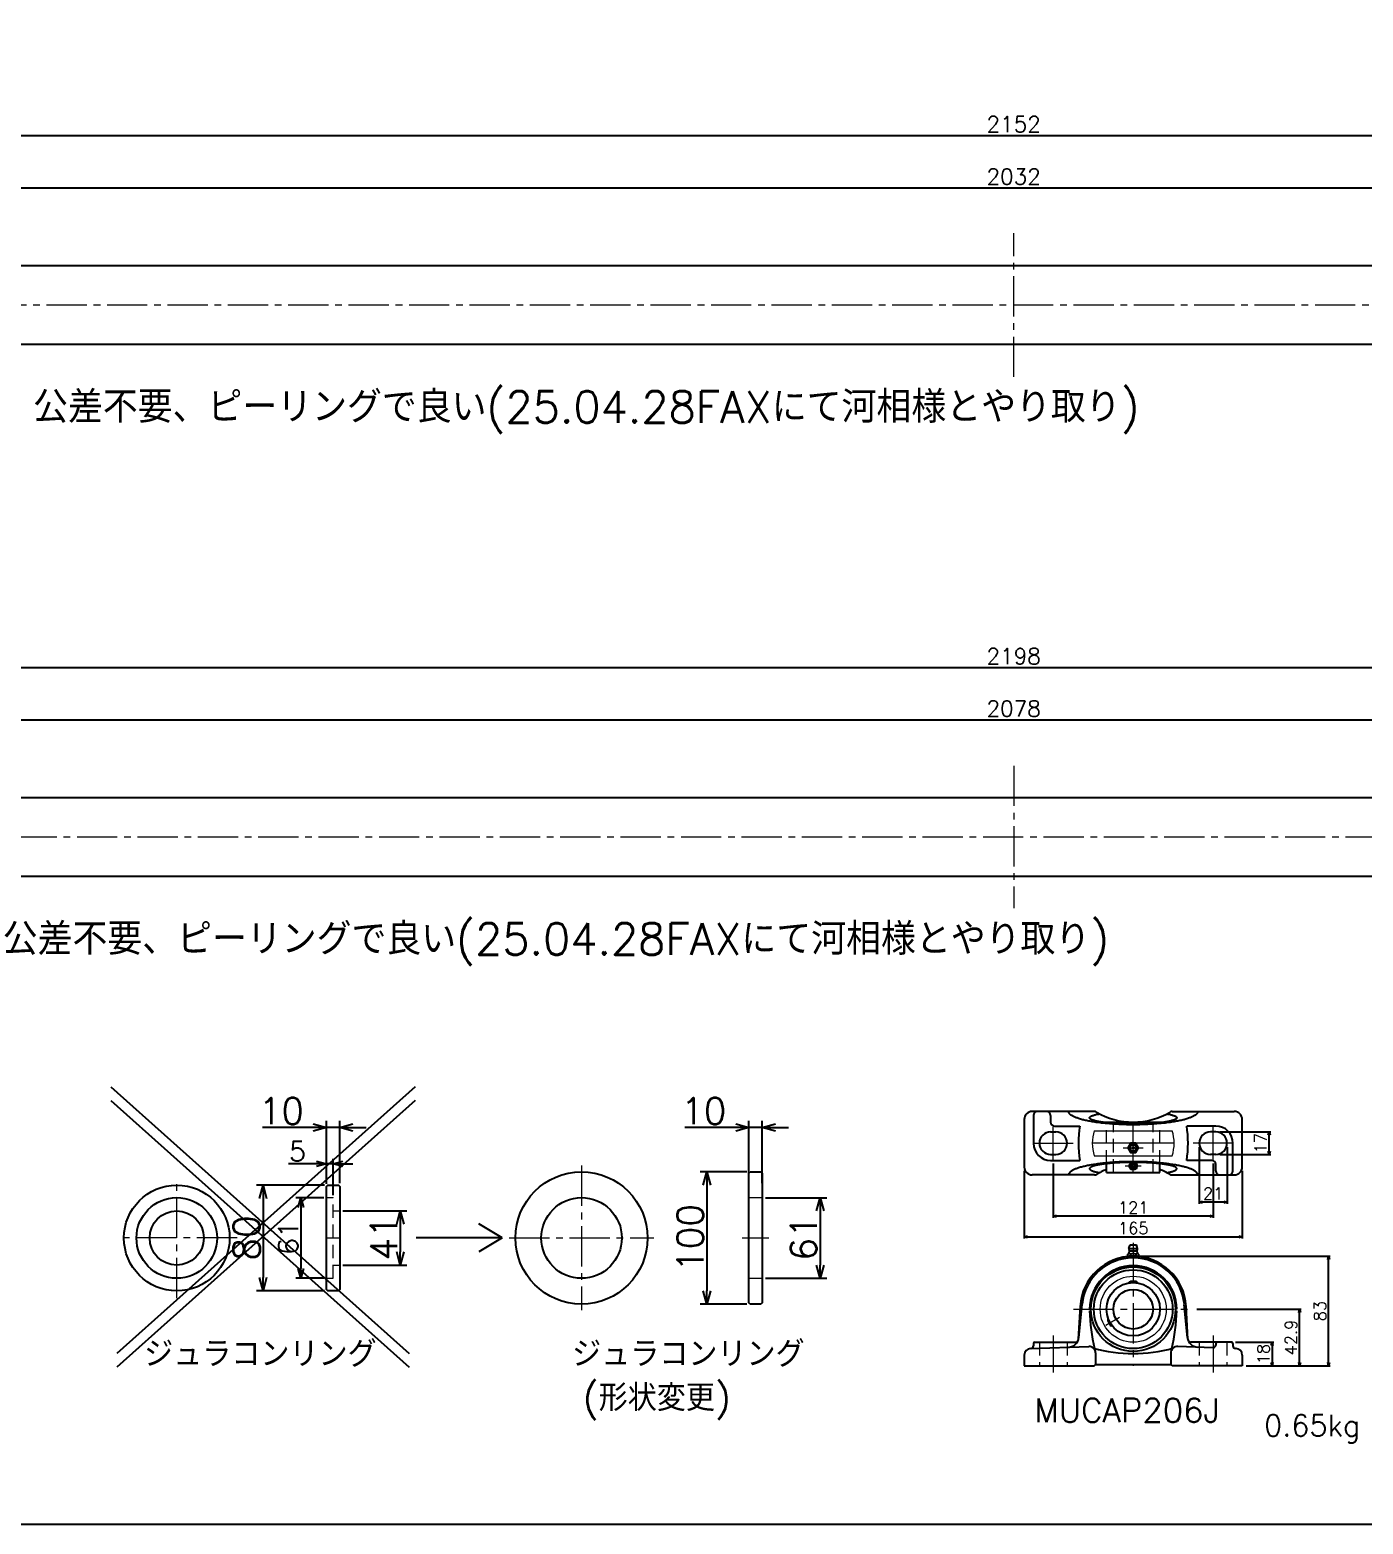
# Model space of a CAD drawing. Header units: millimetres. Extents: x 0 to 7488, y -19 to 4184.
# Drawn here: x 4526 to 5536, y 2238 to 3369 of the extents above; entities that cross this region are included whole.
import ezdxf

# ---------------------------------------------------------------- set-up
doc = ezdxf.new("R2010")
doc.units = ezdxf.units.MM
doc.header["$LTSCALE"] = 1.6
doc.header["$PDMODE"] = 99
doc.header["$PDSIZE"] = 1
doc.linetypes.add('CENTER2', pattern=[28.575, 19.05, -3.175, 3.175, -3.175])
doc.linetypes.add('HIDDEN', pattern=[9.525, 6.35, -3.175])
for name, color, linetype, lineweight in [('01_NORMAL', 7, 'Continuous', 25), ('04_HIDDEN', 2, 'HIDDEN', 13), ('05_CENTER', 4, 'CENTER2', 13), ('07_TEXT', 3, 'Continuous', 13), ('08_DIM', 3, 'Continuous', 13)]:
    doc.layers.add(name, color=color, linetype=linetype, lineweight=lineweight)
doc.layers.add('10_DRAFT', color=8, linetype='Continuous', lineweight=0, plot=False)
doc.styles.add('KSS_TXT', font='txt.shx', dxfattribs={"bigfont": 'extfont2.shx'})
doc.styles.get("Standard").update_dxf_attribs({"font": 'txt.shx', "bigfont": 'extfont2.shx'})
doc.dimstyles.new('KSS_DIM', dxfattribs={"dimscale": 4, "dimtxt": 3, "dimasz": 2.5, "dimexe": 1.25, "dimexo": 0.625, "dimtad": 1, "dimdsep": 46, "dimtxsty": 'KSS_TXT', "dimblk": 'OPEN30', "dimcen": 0, "dimazin": 2, "dimtfac": 0.75, "dimtmove": 0, "dimatfit": 3, "dimldrblk": 'OPEN30', "dimfxl": 1.25, "dimtolj": 1, "dimarcsym": 0})

# ---------------------------------------------------------------- blocks, each defined once
blk = doc.blocks.new('_Open30')
at = {"color": 0, "linetype": 'ByBlock', "lineweight": -2}
for p, q in [((-1, 0.27), (0, 0)), ((0, 0), (-1, -0.27)), ((0, 0), (-1, 0))]:
    blk.add_line(p, q, dxfattribs=at)
blk = doc.blocks.new('*D361')
at = {"layer": '08_DIM', "color": 0, "lineweight": -2, "transparency": 16777216}
for p, q in [((4172.1, 2774.5), (4172.1, 2891.3)), ((4182.1, 2886.3), (6360.1, 2886.3)), ((6370.1, 2774.5), (6370.1, 2891.3))]:
    blk.add_line(p, q, dxfattribs=at)
at = {"layer": 'Defpoints', "color": 0, "transparency": 16777216}
for p in [(6370.1, 2886.3), (4172.1, 2772), (6370.1, 2772)]:
    blk.add_point(p, dxfattribs=at)
at = {"layer": '08_DIM', "color": 0, "lineweight": -2, "transparency": 16777216, "xscale": 10, "yscale": 10, "zscale": 10, "rotation": 180}
blk.add_blockref('_Open30', (4172.1, 2886.3), dxfattribs=at)
at = {"layer": '08_DIM', "color": 0, "lineweight": -2, "transparency": 16777216, "xscale": 10, "yscale": 10, "zscale": 10}
blk.add_blockref('_Open30', (6370.1, 2886.3), dxfattribs=at)
at = {"layer": '08_DIM', "color": 0, "transparency": 16777216, "insert": (5271.1, 2894.8), "char_height": 12, "attachment_point": 5, "style": 'KSS_TXT'}
blk.add_mtext('\\A1;2198', dxfattribs=at)
blk = doc.blocks.new('*D371')
at = {"layer": '08_DIM', "color": 0, "lineweight": -2, "transparency": 16777216}
for p, q in [((4232.1, 2790.5), (4232.1, 2851.6)), ((6310.1, 2790.5), (6310.1, 2851.6)), ((4242.1, 2846.6), (6300.1, 2846.6))]:
    blk.add_line(p, q, dxfattribs=at)
at = {"layer": 'Defpoints', "color": 0, "transparency": 16777216}
for p in [(6310.1, 2846.6), (4232.1, 2788), (6310.1, 2788)]:
    blk.add_point(p, dxfattribs=at)
at = {"layer": '08_DIM', "color": 0, "lineweight": -2, "transparency": 16777216, "xscale": 10, "yscale": 10, "zscale": 10, "rotation": 180}
blk.add_blockref('_Open30', (4232.1, 2846.6), dxfattribs=at)
at = {"layer": '08_DIM', "color": 0, "lineweight": -2, "transparency": 16777216, "xscale": 10, "yscale": 10, "zscale": 10}
blk.add_blockref('_Open30', (6310.1, 2846.6), dxfattribs=at)
at = {"layer": '08_DIM', "color": 0, "transparency": 16777216, "insert": (5271.1, 2855.1), "char_height": 12, "attachment_point": 5, "style": 'KSS_TXT'}
blk.add_mtext('\\A1;2078', dxfattribs=at)
blk = doc.blocks.new('*D378')
at = {"layer": '08_DIM', "color": 0, "lineweight": -2, "transparency": 16777216}
for p, q in [((4195.1, 3177), (4195.1, 3293.8)), ((6347.1, 3177), (6347.1, 3293.8)), ((4205.1, 3288.8), (6337.1, 3288.8))]:
    blk.add_line(p, q, dxfattribs=at)
at = {"layer": 'Defpoints', "color": 0, "transparency": 16777216}
for p in [(6347.1, 3288.8), (4195.1, 3174.5), (6347.1, 3174.5)]:
    blk.add_point(p, dxfattribs=at)
at = {"layer": '08_DIM', "color": 0, "lineweight": -2, "transparency": 16777216, "xscale": 10, "yscale": 10, "zscale": 10, "rotation": 180}
blk.add_blockref('_Open30', (4195.1, 3288.8), dxfattribs=at)
at = {"layer": '08_DIM', "color": 0, "lineweight": -2, "transparency": 16777216, "xscale": 10, "yscale": 10, "zscale": 10}
blk.add_blockref('_Open30', (6347.1, 3288.8), dxfattribs=at)
at = {"layer": '08_DIM', "color": 0, "transparency": 16777216, "insert": (5271.1, 3297.3), "char_height": 12, "attachment_point": 5, "style": 'KSS_TXT'}
blk.add_mtext('\\A1;2152', dxfattribs=at)
blk = doc.blocks.new('*D383')
at = {"layer": '08_DIM', "color": 0, "lineweight": -2, "transparency": 16777216}
for p, q in [((4255.1, 3193), (4255.1, 3254.1)), ((4265.1, 3249.1), (6277.1, 3249.1)), ((6287.1, 3193), (6287.1, 3254.1))]:
    blk.add_line(p, q, dxfattribs=at)
at = {"layer": 'Defpoints', "color": 0, "transparency": 16777216}
for p in [(6287.1, 3249.1), (4255.1, 3190.5), (6287.1, 3190.5)]:
    blk.add_point(p, dxfattribs=at)
at = {"layer": '08_DIM', "color": 0, "lineweight": -2, "transparency": 16777216, "xscale": 10, "yscale": 10, "zscale": 10, "rotation": 180}
blk.add_blockref('_Open30', (4255.1, 3249.1), dxfattribs=at)
at = {"layer": '08_DIM', "color": 0, "lineweight": -2, "transparency": 16777216, "xscale": 10, "yscale": 10, "zscale": 10}
blk.add_blockref('_Open30', (6287.1, 3249.1), dxfattribs=at)
at = {"layer": '08_DIM', "color": 0, "transparency": 16777216, "insert": (5271.1, 3257.6), "char_height": 12, "attachment_point": 5, "style": 'KSS_TXT'}
blk.add_mtext('\\A1;2032', dxfattribs=at)
blk = doc.blocks.new('MUCAP206Jc_1_1_1')
at = {"color": 0}
for p, q in [((-29.4, 24), (-76.5, 24)), ((29.4, 24), (76.5, 24)), ((-82.5, 18), (-82.5, -18)), ((-75.5, 21), (-75.5, 0)), ((-62.5, 21), (-62.5, 16)), ((-59.5, 13), (-40.5, 13)), ((-20.3, 15.9), (20.2, 15.9)), ((-20.3, 15.5), (-20.3, 15.9)), ((20.2, 15.5), (20.2, 15.9)), ((62.5, 13), (40.5, 13)), ((82.5, -18), (82.5, 18)), ((-62.5, 8.5), (-58.5, 8.5)), ((62.5, 8.5), (58.5, 8.5)), ((-62.5, -8.5), (-58.5, -8.5)), ((62.5, -8.5), (58.5, -8.5)), ((75.5, -21), (75.5, 0)), ((-62.5, -13), (-40.5, -13)), ((-20.3, -22.2), (-20.3, -15.5)), ((-20.3, -22.2), (20.2, -22.2)), ((20.2, -22.2), (20.2, -15.5)), ((59.5, -13), (40.5, -13)), ((62.5, -21), (62.5, -16)), ((-29.4, -24), (-76.5, -24)), ((29.4, -24), (76.5, -24))]:
    blk.add_line(p, q, dxfattribs=at)
for points in [[(-2, 0), (-4, -3.5), (-2, -7), (2, -7), (4, -3.5), (2, 0)], [(-0.9, -15.7), (-1.7, -17.2), (-0.9, -18.7), (0.9, -18.7), (1.7, -17.2), (0.9, -15.7)]]:
    blk.add_lwpolyline(points, close=True, dxfattribs=at)
for points in [[(48.8, 24, 0), (48.8, 23.8, 0), (48.8, 23.5, 0), (48.7, 23.3, 0), (48.6, 23, 0), (48.5, 22.8, 0), (48.3, 22.5, 0), (48.1, 22.3, 0), (47.9, 22, 0), (47.6, 21.8, 0), (47.4, 21.6, 0), (47.1, 21.3, 0), (46.7, 21.1, 0), (46.4, 20.9, 0), (46, 20.6, 0), (45.6, 20.4, 0), (45.1, 20.2, 0), (44.6, 19.9, 0), (44.1, 19.7, 0), (43.6, 19.5, 0), (43.1, 19.3, 0), (42.5, 19.1, 0), (41.9, 18.9, 0), (41.3, 18.6, 0), (40.6, 18.4, 0), (39.9, 18.2, 0), (39.2, 18, 0), (38.5, 17.8, 0), (37.7, 17.7, 0), (37, 17.5, 0), (36.2, 17.3, 0), (35.4, 17.1, 0), (34.5, 16.9, 0), (33.7, 16.8, 0), (32.8, 16.6, 0), (31.9, 16.4, 0), (31, 16.3, 0), (30, 16.1, 0), (29.1, 16, 0), (28.1, 15.8, 0), (27.1, 15.7, 0), (26.1, 15.6, 0), (25.1, 15.4, 0), (24.1, 15.3, 0), (23, 15.2, 0), (22, 15.1, 0), (20.9, 15, 0), (19.8, 14.9, 0), (18.7, 14.8, 0), (17.6, 14.7, 0), (16.5, 14.6, 0), (15.3, 14.5, 0), (14.2, 14.4, 0), (13, 14.4, 0), (11.9, 14.3, 0), (10.7, 14.2, 0), (9.5, 14.2, 0), (8.3, 14.1, 0), (7.2, 14.1, 0), (6, 14.1, 0), (4.8, 14, 0), (3.6, 14, 0), (2.4, 14, 0), (1.2, 14, 0), (0, 14, 0), (-1.2, 14, 0), (-2.4, 14, 0), (-3.6, 14, 0), (-4.8, 14, 0), (-6, 14.1, 0), (-7.2, 14.1, 0), (-8.3, 14.1, 0), (-9.5, 14.2, 0), (-10.7, 14.2, 0), (-11.9, 14.3, 0), (-13, 14.4, 0), (-14.2, 14.4, 0), (-15.3, 14.5, 0), (-16.5, 14.6, 0), (-17.6, 14.7, 0), (-18.7, 14.8, 0), (-19.8, 14.9, 0), (-20.9, 15, 0), (-22, 15.1, 0), (-23, 15.2, 0), (-24.1, 15.3, 0), (-25.1, 15.4, 0), (-26.1, 15.6, 0), (-27.1, 15.7, 0), (-28.1, 15.8, 0), (-29.1, 16, 0), (-30, 16.1, 0), (-31, 16.3, 0), (-31.9, 16.4, 0), (-32.8, 16.6, 0), (-33.7, 16.8, 0), (-34.5, 16.9, 0), (-35.4, 17.1, 0), (-36.2, 17.3, 0), (-37, 17.5, 0), (-37.7, 17.7, 0), (-38.5, 17.8, 0), (-39.2, 18, 0), (-39.9, 18.2, 0), (-40.6, 18.4, 0), (-41.3, 18.6, 0), (-41.9, 18.9, 0), (-42.5, 19.1, 0), (-43.1, 19.3, 0), (-43.6, 19.5, 0), (-44.1, 19.7, 0), (-44.6, 19.9, 0), (-45.1, 20.2, 0), (-45.6, 20.4, 0), (-46, 20.6, 0), (-46.4, 20.9, 0), (-46.7, 21.1, 0), (-47.1, 21.3, 0), (-47.4, 21.6, 0), (-47.6, 21.8, 0), (-47.9, 22, 0), (-48.1, 22.3, 0), (-48.3, 22.5, 0), (-48.5, 22.8, 0), (-48.6, 23, 0), (-48.7, 23.3, 0), (-48.8, 23.5, 0), (-48.8, 23.8, 0), (-48.8, 24, 0)], [(25.5, 22.3, 0), (26.2, 22.1, 0), (26.9, 22, 0), (27.6, 21.9, 0), (28.2, 21.7, 0), (28.8, 21.6, 0), (29.3, 21.4, 0), (29.8, 21.3, 0), (30.3, 21.1, 0), (30.8, 21, 0), (31.2, 20.8, 0), (31.5, 20.7, 0), (31.9, 20.5, 0), (32.1, 20.3, 0), (32.4, 20.2, 0), (32.6, 20, 0), (32.8, 19.8, 0), (32.9, 19.7, 0), (33, 19.5, 0), (33, 19.3, 0), (33, 19.2, 0), (33, 19, 0), (32.9, 18.8, 0), (32.7, 18.7, 0), (32.6, 18.5, 0), (32.4, 18.3, 0), (32.1, 18.2, 0), (31.8, 18, 0), (31.5, 17.9, 0), (31.2, 17.7, 0), (30.8, 17.5, 0), (30.3, 17.4, 0), (29.8, 17.2, 0), (29.3, 17.1, 0), (28.8, 16.9, 0), (28.2, 16.8, 0), (27.6, 16.7, 0), (26.9, 16.5, 0), (26.2, 16.4, 0), (25.5, 16.3, 0), (24.7, 16.1, 0), (23.9, 16, 0), (23.1, 15.9, 0), (22.3, 15.8, 0), (21.4, 15.7, 0), (20.5, 15.6, 0), (19.6, 15.5, 0), (18.6, 15.4, 0), (17.7, 15.3, 0), (16.7, 15.2, 0), (15.6, 15.1, 0), (14.6, 15, 0), (13.6, 14.9, 0), (12.5, 14.9, 0), (11.4, 14.8, 0), (10.3, 14.8, 0), (9.2, 14.7, 0), (8.1, 14.7, 0), (6.9, 14.6, 0), (5.8, 14.6, 0), (4.6, 14.6, 0), (3.5, 14.6, 0), (2.3, 14.5, 0), (1.2, 14.5, 0), (0, 14.5, 0), (-1.2, 14.5, 0), (-2.3, 14.5, 0), (-3.5, 14.6, 0), (-4.6, 14.6, 0), (-5.8, 14.6, 0), (-6.9, 14.6, 0), (-8.1, 14.7, 0), (-9.2, 14.7, 0), (-10.3, 14.8, 0), (-11.4, 14.8, 0), (-12.5, 14.9, 0), (-13.6, 14.9, 0), (-14.6, 15, 0), (-15.6, 15.1, 0), (-16.7, 15.2, 0), (-17.7, 15.3, 0), (-18.6, 15.4, 0), (-19.6, 15.5, 0), (-20.5, 15.6, 0), (-21.4, 15.7, 0), (-22.3, 15.8, 0), (-23.1, 15.9, 0), (-23.9, 16, 0), (-24.7, 16.1, 0), (-25.5, 16.3, 0), (-26.2, 16.4, 0), (-26.9, 16.5, 0), (-27.6, 16.7, 0), (-28.2, 16.8, 0), (-28.8, 16.9, 0), (-29.3, 17.1, 0), (-29.8, 17.2, 0), (-30.3, 17.4, 0), (-30.8, 17.5, 0), (-31.2, 17.7, 0), (-31.5, 17.9, 0), (-31.8, 18, 0), (-32.1, 18.2, 0), (-32.4, 18.3, 0), (-32.6, 18.5, 0), (-32.7, 18.7, 0), (-32.9, 18.8, 0), (-33, 19, 0), (-33, 19.2, 0), (-33, 19.3, 0), (-33, 19.5, 0), (-32.9, 19.7, 0), (-32.8, 19.8, 0), (-32.6, 20, 0), (-32.4, 20.2, 0), (-32.1, 20.3, 0), (-31.9, 20.5, 0), (-31.5, 20.7, 0), (-31.2, 20.8, 0), (-30.8, 21, 0), (-30.3, 21.1, 0), (-29.8, 21.3, 0), (-29.3, 21.4, 0), (-28.8, 21.6, 0), (-28.2, 21.7, 0), (-27.6, 21.9, 0), (-26.9, 22, 0), (-26.2, 22.1, 0), (-25.5, 22.3, 0)], [(48.8, -24, 0), (48.8, -23.8, 0), (48.8, -23.5, 0), (48.7, -23.3, 0), (48.6, -23, 0), (48.5, -22.8, 0), (48.3, -22.5, 0), (48.1, -22.3, 0), (47.9, -22, 0), (47.6, -21.8, 0), (47.4, -21.6, 0), (47.1, -21.3, 0), (46.7, -21.1, 0), (46.4, -20.9, 0), (46, -20.6, 0), (45.6, -20.4, 0), (45.1, -20.2, 0), (44.6, -19.9, 0), (44.1, -19.7, 0), (43.6, -19.5, 0), (43.1, -19.3, 0), (42.5, -19.1, 0), (41.9, -18.9, 0), (41.3, -18.7, 0), (40.6, -18.4, 0), (39.9, -18.2, 0), (39.2, -18, 0), (38.5, -17.8, 0), (37.7, -17.7, 0), (37, -17.5, 0), (36.2, -17.3, 0), (35.4, -17.1, 0), (34.5, -16.9, 0), (33.7, -16.8, 0), (32.8, -16.6, 0), (31.9, -16.4, 0), (31, -16.3, 0), (30, -16.1, 0), (29.1, -16, 0), (28.1, -15.8, 0), (27.1, -15.7, 0), (26.1, -15.6, 0), (25.1, -15.4, 0), (24.1, -15.3, 0), (23, -15.2, 0), (22, -15.1, 0), (20.9, -15, 0), (19.8, -14.9, 0), (18.7, -14.8, 0), (17.6, -14.7, 0), (16.5, -14.6, 0), (15.3, -14.5, 0), (14.2, -14.4, 0), (13, -14.4, 0), (11.9, -14.3, 0), (10.7, -14.2, 0), (9.5, -14.2, 0), (8.3, -14.1, 0), (7.2, -14.1, 0), (6, -14.1, 0), (4.8, -14, 0), (3.6, -14, 0), (2.4, -14, 0), (1.2, -14, 0), (0, -14, 0), (-1.2, -14, 0), (-2.4, -14, 0), (-3.6, -14, 0), (-4.8, -14, 0), (-6, -14.1, 0), (-7.2, -14.1, 0), (-8.3, -14.1, 0), (-9.5, -14.2, 0), (-10.7, -14.2, 0), (-11.9, -14.3, 0), (-13, -14.4, 0), (-14.2, -14.4, 0), (-15.3, -14.5, 0), (-16.5, -14.6, 0), (-17.6, -14.7, 0), (-18.7, -14.8, 0), (-19.8, -14.9, 0), (-20.9, -15, 0), (-22, -15.1, 0), (-23, -15.2, 0), (-24.1, -15.3, 0), (-25.1, -15.4, 0), (-26.1, -15.6, 0), (-27.1, -15.7, 0), (-28.1, -15.8, 0), (-29.1, -16, 0), (-30, -16.1, 0), (-31, -16.3, 0), (-31.9, -16.4, 0), (-32.8, -16.6, 0), (-33.7, -16.8, 0), (-34.5, -16.9, 0), (-35.4, -17.1, 0), (-36.2, -17.3, 0), (-37, -17.5, 0), (-37.7, -17.7, 0), (-38.5, -17.8, 0), (-39.2, -18, 0), (-39.9, -18.2, 0), (-40.6, -18.4, 0), (-41.3, -18.7, 0), (-41.9, -18.9, 0), (-42.5, -19.1, 0), (-43.1, -19.3, 0), (-43.6, -19.5, 0), (-44.1, -19.7, 0), (-44.6, -19.9, 0), (-45.1, -20.2, 0), (-45.6, -20.4, 0), (-46, -20.6, 0), (-46.4, -20.9, 0), (-46.7, -21.1, 0), (-47.1, -21.3, 0), (-47.4, -21.6, 0), (-47.6, -21.8, 0), (-47.9, -22, 0), (-48.1, -22.3, 0), (-48.3, -22.5, 0), (-48.5, -22.8, 0), (-48.6, -23, 0), (-48.7, -23.3, 0), (-48.8, -23.5, 0), (-48.8, -23.8, 0), (-48.8, -24, 0)], [(25.5, -22.3, 0), (26.2, -22.1, 0), (26.9, -22, 0), (27.6, -21.9, 0), (28.2, -21.7, 0), (28.8, -21.6, 0), (29.3, -21.4, 0), (29.8, -21.3, 0), (30.3, -21.1, 0), (30.8, -21, 0), (31.2, -20.8, 0), (31.5, -20.7, 0), (31.9, -20.5, 0), (32.1, -20.3, 0), (32.4, -20.2, 0), (32.6, -20, 0), (32.8, -19.8, 0), (32.9, -19.7, 0), (33, -19.5, 0), (33, -19.3, 0), (33, -19.2, 0), (33, -19, 0), (32.9, -18.8, 0), (32.7, -18.7, 0), (32.6, -18.5, 0), (32.4, -18.4, 0), (32.1, -18.2, 0), (31.8, -18, 0), (31.5, -17.9, 0), (31.2, -17.7, 0), (30.8, -17.5, 0), (30.3, -17.4, 0), (29.8, -17.2, 0), (29.3, -17.1, 0), (28.8, -16.9, 0), (28.2, -16.8, 0), (27.6, -16.7, 0), (26.9, -16.5, 0), (26.2, -16.4, 0), (25.5, -16.3, 0), (24.7, -16.1, 0), (23.9, -16, 0), (23.1, -15.9, 0), (22.3, -15.8, 0), (21.4, -15.7, 0), (20.5, -15.6, 0), (19.6, -15.5, 0), (18.6, -15.4, 0), (17.7, -15.3, 0), (16.7, -15.2, 0), (15.6, -15.1, 0), (14.6, -15, 0), (13.6, -14.9, 0), (12.5, -14.9, 0), (11.4, -14.8, 0), (10.3, -14.8, 0), (9.2, -14.7, 0), (8.1, -14.7, 0), (6.9, -14.6, 0), (5.8, -14.6, 0), (4.6, -14.6, 0), (3.5, -14.6, 0), (2.3, -14.5, 0), (1.2, -14.5, 0), (0, -14.5, 0), (-1.2, -14.5, 0), (-2.3, -14.5, 0), (-3.5, -14.6, 0), (-4.6, -14.6, 0), (-5.8, -14.6, 0), (-6.9, -14.6, 0), (-8.1, -14.7, 0), (-9.2, -14.7, 0), (-10.3, -14.8, 0), (-11.4, -14.8, 0), (-12.5, -14.9, 0), (-13.6, -14.9, 0), (-14.6, -15, 0), (-15.6, -15.1, 0), (-16.7, -15.2, 0), (-17.7, -15.3, 0), (-18.6, -15.4, 0), (-19.6, -15.5, 0), (-20.5, -15.6, 0), (-21.4, -15.7, 0), (-22.3, -15.8, 0), (-23.1, -15.9, 0), (-23.9, -16, 0), (-24.7, -16.1, 0), (-25.5, -16.3, 0), (-26.2, -16.4, 0), (-26.9, -16.5, 0), (-27.6, -16.7, 0), (-28.2, -16.8, 0), (-28.8, -16.9, 0), (-29.3, -17.1, 0), (-29.8, -17.2, 0), (-30.3, -17.4, 0), (-30.8, -17.5, 0), (-31.2, -17.7, 0), (-31.5, -17.9, 0), (-31.8, -18, 0), (-32.1, -18.2, 0), (-32.4, -18.4, 0), (-32.6, -18.5, 0), (-32.7, -18.7, 0), (-32.9, -18.8, 0), (-33, -19, 0), (-33, -19.2, 0), (-33, -19.3, 0), (-33, -19.5, 0), (-32.9, -19.7, 0), (-32.8, -19.8, 0), (-32.6, -20, 0), (-32.4, -20.2, 0), (-32.1, -20.3, 0), (-31.9, -20.5, 0), (-31.5, -20.7, 0), (-31.2, -20.8, 0), (-30.8, -21, 0), (-30.3, -21.1, 0), (-29.8, -21.3, 0), (-29.3, -21.4, 0), (-28.8, -21.6, 0), (-28.2, -21.7, 0), (-27.6, -21.9, 0), (-26.9, -22, 0), (-26.2, -22.1, 0), (-25.5, -22.3, 0)]]:
    blk.add_polyline3d(points, dxfattribs=at)
for centre, radius in [((0, -3.5), 3.3), ((0, -3.5), 2.4), ((0, -3.5), 0.555), ((0, -17.2), 3), ((0, -17.2), 2.45)]:
    blk.add_circle(centre, radius, dxfattribs=at)
for centre, radius, start, end in [((-76.5, 18), 6, 90, 180), ((-72.5, 21), 3, 90, 180), ((-65.5, 21), 3, 0, 90), ((-29.4, 21), 3, 59.5497, 90), ((0, 71), 55, 239.5497, 300.4503), ((29.4, 21), 3, 90, 120.4503), ((76.5, 18), 6, 0, 90), ((-59.5, 16), 3, 180, 270), ((41.5, 0), 83, 170.9889, 189.0111), ((-41.5, 0), 83, 350.9889, 9.0111), ((62.5, 0), 13, 0, 90), ((-62.5, 0), 13, 180, 270), ((-62.5, 0), 8.5, 90, 270), ((-58.5, 0), 8.5, 270, 90), ((58.5, 0), 8.5, 90, 270), ((62.5, 0), 8.5, 270, 90), ((-76.5, -18), 6, 180, 270), ((0, -71), 55, 111.6035, 120.4503), ((0, -71), 55, 59.5497, 68.3965), ((59.5, -16), 3, 0, 90), ((65.5, -21), 3, 180, 270), ((72.5, -21), 3, 270, 0), ((76.5, -18), 6, 270, 0), ((-29.4, -21), 3, 270, 300.4503), ((29.4, -21), 3, 239.5497, 270)]:
    blk.add_arc(centre, radius, start, end, dxfattribs=at)
at = {"layer": '04_HIDDEN', "color": 0}
for p, q in [((-20.3, -15.5), (-20.3, 15.5)), ((-15, -22.2), (-15, 15.9)), ((15, -22.2), (15, 15.9)), ((20.2, -15.5), (20.2, 15.5))]:
    blk.add_line(p, q, dxfattribs=at)
at = {"layer": '05_CENTER', "color": 0}
for p, q in [((-60.5, -12.3), (-60.5, 12.3)), ((60.5, -12.3), (60.5, 12.3)), ((-75.8, 0), (-45.2, 0)), ((75.8, 0), (45.2, 0)), ((-7.5, -3.5), (7.5, -3.5)), ((-6, -17.2), (6, -17.2))]:
    blk.add_line(p, q, dxfattribs=at)
at = {"layer": '10_DRAFT'}
for p, q in [((0, -22.2), (0, 15.9)), ((31, 0), (-31, 0)), ((-29.5, 9.5), (29.5, 9.5)), ((-29.5, -9.5), (29.5, -9.5))]:
    blk.add_line(p, q, dxfattribs=at)
for start, end in [(162.1545, 197.8455), (342.1545, 17.8455)]:
    blk.add_arc((0, 0), 31, start, end, dxfattribs=at)
blk = doc.blocks.new('MUCAP206Ja_1_1_1')
at = {"color": 0}
for p, q in [((-3.3, 88.8), (-2.4, 91.5)), ((-2.4, 91.5), (2.4, 91.5)), ((3.3, 88.8), (2.4, 91.5)), ((-4, 83.4), (-4, 84.6)), ((-3.3, 88.8), (3.3, 88.8)), ((3, 83), (-3, 83)), ((-2.8, 87.1), (2.8, 87.1)), ((-2, 84.6), (-2, 83.4)), ((2, 84.6), (2, 83.4)), ((4, 84.6), (4, 83.4)), ((-3, 63.4), (-2.1, 63.9)), ((3, 63.4), (-3, 63.4)), ((-3, 62.9), (-3, 63.4)), ((-2.4, 63), (-2.4, 63.7)), ((2.1, 63.9), (-2.1, 63.9)), ((3, 63.4), (2.1, 63.9)), ((2.4, 63), (2.4, 63.7)), ((3, 62.9), (3, 63.4)), ((-41.2, 21.5), (-38.7, 46.6)), ((41.2, 21.5), (38.7, 46.6)), ((-41.4, 20.3), (-40, 45.1)), ((-18.8, 35.5), (-19.3, 35.2)), ((-19.3, 35.2), (-16.3, 30.1)), ((-19.3, 35.2), (-19.3, 34.2)), ((-18.6, 35), (-19.3, 34.6)), ((-19.3, 34.2), (-17.1, 30.6)), ((41.4, 20.3), (40, 45.1)), ((-16.3, 30.1), (-17.1, 30.6)), ((-16.2, 30.7), (-16.8, 30.4)), ((-15.8, 30.3), (-16.3, 30.1)), ((-77.7, 13.2), (-33.7, 14.8)), ((-75.5, 17), (-75.5, 15.2)), ((-74.5, 18), (-43.4, 18)), ((60.4, 13.8), (33.7, 14.8)), ((74.5, 18), (43.4, 18)), ((62.5, 17), (62.5, 15.8)), ((75.5, 17), (75.5, 15.2)), ((77.7, 13.2), (77.4, 13.2)), ((-82.5, 8.2), (-82.5, 0)), ((-82.5, 0), (-29.5, 0)), ((-29.5, 0), (-28.5, 1)), ((-28.5, 9.8), (-28.5, 1)), ((-28.1, 1), (28.1, 1)), ((28.5, 9.8), (28.5, 1)), ((29.5, 0), (28.5, 1)), ((82.5, 0), (29.5, 0)), ((82.5, 8.2), (82.5, 0))]:
    blk.add_line(p, q, dxfattribs=at)
for radius in [32, 29.8, 20.2, 15]:
    blk.add_circle((0, 42.9), radius, dxfattribs=at)
for centre, radius, start, end in [((0, 90), 1.59, 69.555, 110.445), ((0, 42.9), 40.1, 3.0846, 176.9154), ((0, 42.9), 38.9, 5.5232, 174.4768), ((-3, 83.4), 1.56, 49.7398, 130.2602), ((-3, 84.6), 1.56, 229.7398, 310.2602), ((0, 88.8), 3.3, 180, 208.0616), ((-8.8, 87.4), 6, 336.1715, 353.8983), ((-3.6, 86.9), 0.8, 353.8983, 28.0616), ((0, 79.3), 5.7, 69.2291, 110.7709), ((0, 88.7), 5.7, 249.2291, 290.7709), ((3, 83.4), 1.56, 49.7398, 130.2602), ((3, 84.6), 1.56, 229.7398, 310.2602), ((3.6, 86.9), 0.8, 151.9384, 186.1017), ((8.8, 87.4), 6, 186.1017, 203.8285), ((0, 88.8), 3.3, 331.9384, 0), ((0, 42.9), 33, 0, 180), ((112.9, 46.6), 146, 181.901, 193.2451), ((-112.9, 46.6), 146, 346.7549, 358.099), ((-77.5, 8.2), 5, 92.1211, 180), ((-77.5, 15.2), 2, 272.1211, 0), ((-74.5, 17), 1, 90, 180), ((-49.1, 22.2), 8, 272.1211, 354.4768), ((-43.4, 20), 2, 270, 312.599), ((-33.5, 9.8), 5, 0, 92.1211), ((0, 123.4), 114, 254.7154, 285.2846), ((33.5, 9.8), 5, 87.8789, 180), ((49.1, 22.2), 8, 185.5232, 267.8789), ((43.4, 20), 2, 227.401, 270), ((60.5, 15.8), 2, 267.8789, 0), ((63.5, 17), 1, 90, 180), ((74.5, 17), 1, 0, 90), ((77.5, 15.2), 2, 180, 267.8789), ((77.5, 8.2), 5, 0, 87.8789), ((-28.1, 0), 1, 90, 135), ((28.1, 0), 1, 45, 90)]:
    blk.add_arc(centre, radius, start, end, dxfattribs=at)
at = {"layer": '04_HIDDEN', "color": 0}
for p, q in [((-71, 18), (-71, 0)), ((-50, 18), (-50, 0)), ((50, 18), (50, 0)), ((71, 18), (71, 0))]:
    blk.add_line(p, q, dxfattribs=at)
at = {"layer": '05_CENTER', "color": 0}
for p, q in [((0, 93.1), (0, 0)), ((-45.2, 42.9), (45.2, 42.9)), ((-20.8, 30.9), (-10.4, 36.9)), ((-60.5, 23), (-60.5, -5)), ((60.5, 23), (60.5, -5))]:
    blk.add_line(p, q, dxfattribs=at)
at = {"layer": '10_DRAFT'}
blk.add_circle((0, 42.9), 25, dxfattribs=at)
blk = doc.blocks.new('*D324')
at = {"layer": '08_DIM', "color": 0, "lineweight": -2, "transparency": 16777216}
for p, q in [((5364.6, 2440.8), (5510.7, 2440.8)), ((5509.5, 2360.3), (5509.5, 2438.3)), ((5447.1, 2357.8), (5510.7, 2357.8))]:
    blk.add_line(p, q, dxfattribs=at)
at = {"layer": 'Defpoints', "color": 0, "transparency": 16777216}
for p in [(5361.6, 2440.8), (5509.5, 2440.8), (5444.1, 2357.8)]:
    blk.add_point(p, dxfattribs=at)
at = {"layer": '08_DIM', "color": 0, "lineweight": -2, "transparency": 16777216, "xscale": 2.5, "yscale": 2.5, "zscale": 2.5}
for p, rotation in [((5509.5, 2440.8), 90), ((5509.5, 2357.8), 270)]:
    blk.add_blockref('_Open30', p, dxfattribs=dict(at, rotation=rotation))
at = {"layer": '08_DIM', "color": 0, "transparency": 16777216, "insert": (5503, 2399.3), "char_height": 9, "attachment_point": 5, "rotation": 90, "style": 'KSS_TXT'}
blk.add_mtext('\\A1;83', dxfattribs=at)
blk = doc.blocks.new('*D325')
at = {"layer": '08_DIM', "color": 0, "lineweight": -2, "transparency": 16777216}
for p, q in [((5409.7, 2400.7), (5488.8, 2400.7)), ((5487.5, 2360.3), (5487.5, 2398.2)), ((5447.1, 2357.8), (5488.8, 2357.8))]:
    blk.add_line(p, q, dxfattribs=at)
at = {"layer": 'Defpoints', "color": 0, "transparency": 16777216}
for p in [(5406.7, 2400.7), (5487.5, 2400.7), (5444.1, 2357.8)]:
    blk.add_point(p, dxfattribs=at)
at = {"layer": '08_DIM', "color": 0, "lineweight": -2, "transparency": 16777216, "xscale": 2.5, "yscale": 2.5, "zscale": 2.5}
for p, rotation in [((5487.5, 2400.7), 90), ((5487.5, 2357.8), 270)]:
    blk.add_blockref('_Open30', p, dxfattribs=dict(at, rotation=rotation))
at = {"layer": '08_DIM', "color": 0, "transparency": 16777216, "insert": (5481, 2379.3), "char_height": 9, "attachment_point": 5, "rotation": 90, "style": 'KSS_TXT'}
blk.add_mtext('\\A1;42.9', dxfattribs=at)
blk = doc.blocks.new('*D326')
at = {"layer": '08_DIM', "color": 0, "lineweight": -2, "transparency": 16777216}
for p, q in [((5439.1, 2375.8), (5468, 2375.8)), ((5466.7, 2373.3), (5466.7, 2360.3)), ((5447.1, 2357.8), (5468, 2357.8))]:
    blk.add_line(p, q, dxfattribs=at)
at = {"layer": 'Defpoints', "color": 0, "transparency": 16777216}
for p in [(5436.1, 2375.8), (5444.1, 2357.8), (5466.7, 2357.8)]:
    blk.add_point(p, dxfattribs=at)
at = {"layer": '08_DIM', "color": 0, "lineweight": -2, "transparency": 16777216, "xscale": 2.5, "yscale": 2.5, "zscale": 2.5}
for p, rotation in [((5466.7, 2375.8), 90), ((5466.7, 2357.8), 270)]:
    blk.add_blockref('_Open30', p, dxfattribs=dict(at, rotation=rotation))
at = {"layer": '08_DIM', "color": 0, "transparency": 16777216, "insert": (5460.2, 2366.8), "char_height": 9, "attachment_point": 5, "rotation": 90, "style": 'KSS_TXT'}
blk.add_mtext('\\A1;18', dxfattribs=at)
blk = doc.blocks.new('*D330')
at = {"layer": '08_DIM', "color": 0, "lineweight": -2, "transparency": 16777216}
for p, q in [((5427.1, 2534.8), (5465.8, 2534.8)), ((5464.5, 2520.3), (5464.5, 2532.3)), ((5427.1, 2517.8), (5465.8, 2517.8))]:
    blk.add_line(p, q, dxfattribs=at)
at = {"layer": 'Defpoints', "color": 0, "transparency": 16777216}
for p in [(5424.1, 2534.8), (5464.5, 2534.8), (5424.1, 2517.8)]:
    blk.add_point(p, dxfattribs=at)
at = {"layer": '08_DIM', "color": 0, "lineweight": -2, "transparency": 16777216, "xscale": 2.5, "yscale": 2.5, "zscale": 2.5}
for p, rotation in [((5464.5, 2534.8), 90), ((5464.5, 2517.8), 270)]:
    blk.add_blockref('_Open30', p, dxfattribs=dict(at, rotation=rotation))
at = {"layer": '08_DIM', "color": 0, "transparency": 16777216, "insert": (5458, 2526.3), "char_height": 9, "attachment_point": 5, "rotation": 90, "style": 'KSS_TXT'}
blk.add_mtext('\\A1;17', dxfattribs=at)
blk = doc.blocks.new('*D331')
at = {"layer": '08_DIM', "color": 0, "lineweight": -2, "transparency": 16777216}
for p, q in [((5279.1, 2505.3), (5279.1, 2454.3)), ((5444.1, 2505.3), (5444.1, 2454.3)), ((5281.6, 2455.5), (5441.6, 2455.5))]:
    blk.add_line(p, q, dxfattribs=at)
at = {"layer": 'Defpoints', "color": 0, "transparency": 16777216}
for p in [(5279.1, 2508.3), (5444.1, 2508.3), (5444.1, 2455.5)]:
    blk.add_point(p, dxfattribs=at)
at = {"layer": '08_DIM', "color": 0, "lineweight": -2, "transparency": 16777216, "xscale": 2.5, "yscale": 2.5, "zscale": 2.5, "rotation": 180}
blk.add_blockref('_Open30', (5279.1, 2455.5), dxfattribs=at)
at = {"layer": '08_DIM', "color": 0, "lineweight": -2, "transparency": 16777216, "xscale": 2.5, "yscale": 2.5, "zscale": 2.5}
blk.add_blockref('_Open30', (5444.1, 2455.5), dxfattribs=at)
at = {"layer": '08_DIM', "color": 0, "transparency": 16777216, "insert": (5361.6, 2462), "char_height": 9, "attachment_point": 5, "style": 'KSS_TXT'}
blk.add_mtext('\\A1;165', dxfattribs=at)
blk = doc.blocks.new('*D332')
at = {"layer": '08_DIM', "color": 0, "lineweight": -2, "transparency": 16777216}
for p, q in [((5301.1, 2511), (5301.1, 2469.8)), ((5422.1, 2511), (5422.1, 2469.8)), ((5419.6, 2471.1), (5303.6, 2471.1))]:
    blk.add_line(p, q, dxfattribs=at)
at = {"layer": 'Defpoints', "color": 0, "transparency": 16777216}
for p in [(5301.1, 2514), (5422.1, 2514), (5301.1, 2471.1)]:
    blk.add_point(p, dxfattribs=at)
at = {"layer": '08_DIM', "color": 0, "lineweight": -2, "transparency": 16777216, "xscale": 2.5, "yscale": 2.5, "zscale": 2.5, "rotation": 180}
blk.add_blockref('_Open30', (5301.1, 2471.1), dxfattribs=at)
at = {"layer": '08_DIM', "color": 0, "lineweight": -2, "transparency": 16777216, "xscale": 2.5, "yscale": 2.5, "zscale": 2.5}
blk.add_blockref('_Open30', (5422.1, 2471.1), dxfattribs=at)
at = {"layer": '08_DIM', "color": 0, "transparency": 16777216, "insert": (5361.6, 2477.6), "char_height": 9, "attachment_point": 5, "style": 'KSS_TXT'}
blk.add_mtext('\\A1;121', dxfattribs=at)
blk = doc.blocks.new('*D333')
at = {"layer": '08_DIM', "color": 0, "lineweight": -2, "transparency": 16777216}
for p, q in [((5411.6, 2523.3), (5411.6, 2480.5)), ((5432.6, 2523.3), (5432.6, 2480.5)), ((5430.1, 2481.7), (5414.1, 2481.7))]:
    blk.add_line(p, q, dxfattribs=at)
at = {"layer": 'Defpoints', "color": 0, "transparency": 16777216}
for p in [(5411.6, 2526.3), (5432.6, 2526.3), (5411.6, 2481.7)]:
    blk.add_point(p, dxfattribs=at)
at = {"layer": '08_DIM', "color": 0, "lineweight": -2, "transparency": 16777216, "xscale": 2.5, "yscale": 2.5, "zscale": 2.5, "rotation": 180}
blk.add_blockref('_Open30', (5411.6, 2481.7), dxfattribs=at)
at = {"layer": '08_DIM', "color": 0, "lineweight": -2, "transparency": 16777216, "xscale": 2.5, "yscale": 2.5, "zscale": 2.5}
blk.add_blockref('_Open30', (5432.6, 2481.7), dxfattribs=at)
at = {"layer": '08_DIM', "color": 0, "transparency": 16777216, "insert": (5422.1, 2488.2), "char_height": 9, "attachment_point": 5, "style": 'KSS_TXT'}
blk.add_mtext('\\A1;21', dxfattribs=at)
blk = doc.blocks.new('*D337')
at = {"layer": '08_DIM', "color": 0, "lineweight": -2, "transparency": 16777216}
for p, q in [((5083.2, 2485.1), (5129.6, 2485.1)), ((5124.6, 2475.1), (5124.6, 2434.1)), ((5083.2, 2424.1), (5129.6, 2424.1))]:
    blk.add_line(p, q, dxfattribs=at)
at = {"layer": 'Defpoints', "color": 0, "transparency": 16777216}
for p in [(5080.7, 2485.1), (5080.7, 2424.1), (5124.6, 2424.1)]:
    blk.add_point(p, dxfattribs=at)
at = {"layer": '08_DIM', "color": 0, "lineweight": -2, "transparency": 16777216, "xscale": 10, "yscale": 10, "zscale": 10}
for p, rotation in [((5124.6, 2485.1), 90), ((5124.6, 2424.1), 270)]:
    blk.add_blockref('_Open30', p, dxfattribs=dict(at, rotation=rotation))
at = {"layer": '08_DIM', "color": 0, "transparency": 16777216, "insert": (5112.1, 2454.6), "char_height": 20, "attachment_point": 5, "rotation": 90, "style": 'KSS_TXT'}
blk.add_mtext('\\A1;61', dxfattribs=at)
blk = doc.blocks.new('*D410')
at = {"layer": '08_DIM', "color": 0, "lineweight": -2, "transparency": 16777216}
for p, q in [((5069.2, 2504.6), (5033.8, 2504.6)), ((5038.8, 2494.6), (5038.8, 2414.6)), ((5069.2, 2404.6), (5033.8, 2404.6))]:
    blk.add_line(p, q, dxfattribs=at)
at = {"layer": 'Defpoints', "color": 0, "transparency": 16777216}
for p in [(5071.7, 2504.6), (5038.8, 2404.6), (5071.7, 2404.6)]:
    blk.add_point(p, dxfattribs=at)
at = {"layer": '08_DIM', "color": 0, "lineweight": -2, "transparency": 16777216, "xscale": 10, "yscale": 10, "zscale": 10}
for p, rotation in [((5038.8, 2504.6), 90), ((5038.8, 2404.6), 270)]:
    blk.add_blockref('_Open30', p, dxfattribs=dict(at, rotation=rotation))
at = {"layer": '08_DIM', "color": 0, "transparency": 16777216, "insert": (5026.3, 2454.6), "char_height": 20, "attachment_point": 5, "rotation": 90, "style": 'KSS_TXT'}
blk.add_mtext('\\A1;100', dxfattribs=at)
blk = doc.blocks.new('*D411')
at = {"layer": '08_DIM', "color": 0, "lineweight": -2, "transparency": 16777216}
for p, q in [((5060.7, 2538.2), (5022.3, 2538.2)), ((5070.7, 2496.1), (5070.7, 2543.2)), ((5080.7, 2538.2), (5070.7, 2538.2)), ((5080.7, 2496.1), (5080.7, 2543.2)), ((5090.7, 2538.2), (5100.7, 2538.2))]:
    blk.add_line(p, q, dxfattribs=at)
at = {"layer": 'Defpoints', "color": 0, "transparency": 16777216}
for p in [(5070.7, 2538.2), (5070.7, 2493.6), (5080.7, 2493.6)]:
    blk.add_point(p, dxfattribs=at)
at = {"layer": '08_DIM', "color": 0, "lineweight": -2, "transparency": 16777216, "xscale": 10, "yscale": 10, "zscale": 10}
blk.add_blockref('_Open30', (5070.7, 2538.2), dxfattribs=at)
at = {"layer": '08_DIM', "color": 0, "lineweight": -2, "transparency": 16777216, "xscale": 10, "yscale": 10, "zscale": 10, "rotation": 180}
blk.add_blockref('_Open30', (5080.7, 2538.2), dxfattribs=at)
at = {"layer": '08_DIM', "color": 0, "transparency": 16777216, "insert": (5036.5, 2550.7), "char_height": 20, "attachment_point": 5, "style": 'KSS_TXT'}
blk.add_mtext('\\A1;10', dxfattribs=at)
blk = doc.blocks.new('A$C6FDC4AF3_1_1_1')
at = {"color": 0}
for radius in [40, 30.5, 20.5]:
    blk.add_circle((0, 0), radius, dxfattribs=at)
at = {"layer": '05_CENTER'}
for p, q in [((0, -45.6), (0, 45.6)), ((45.6, 0), (-45.6, 0))]:
    blk.add_line(p, q, dxfattribs=at)
blk = doc.blocks.new('*D412')
at = {"layer": '08_DIM', "color": 0, "lineweight": -2, "transparency": 16777216}
for p, q in [((4743.4, 2510.8), (4722.2, 2510.8)), ((4750.9, 2495.5), (4750.9, 2514.5)), ((4755.9, 2510.8), (4750.9, 2510.8)), ((4755.9, 2487), (4755.9, 2514.5)), ((4763.4, 2510.8), (4770.9, 2510.8))]:
    blk.add_line(p, q, dxfattribs=at)
at = {"layer": 'Defpoints', "color": 0, "transparency": 16777216}
for p in [(4750.9, 2510.8), (4750.9, 2493.6), (4755.9, 2485.1)]:
    blk.add_point(p, dxfattribs=at)
at = {"layer": '08_DIM', "color": 0, "lineweight": -2, "transparency": 16777216, "xscale": 7.5, "yscale": 7.5, "zscale": 7.5}
blk.add_blockref('_Open30', (4750.9, 2510.8), dxfattribs=at)
at = {"layer": '08_DIM', "color": 0, "lineweight": -2, "transparency": 16777216, "xscale": 7.5, "yscale": 7.5, "zscale": 7.5, "rotation": 180}
blk.add_blockref('_Open30', (4755.9, 2510.8), dxfattribs=at)
at = {"layer": '08_DIM', "color": 0, "transparency": 16777216, "insert": (4729, 2520.2), "char_height": 15, "attachment_point": 5, "style": 'KSS_TXT'}
blk.add_mtext('\\A1;5', dxfattribs=at)
blk = doc.blocks.new('*D413')
at = {"layer": '08_DIM', "color": 0, "lineweight": -2, "transparency": 16777216}
for p, q in [((4749.4, 2494.6), (4697.9, 2494.6)), ((4702.9, 2484.6), (4702.9, 2424.6)), ((4749.4, 2414.6), (4697.9, 2414.6))]:
    blk.add_line(p, q, dxfattribs=at)
at = {"layer": 'Defpoints', "color": 0, "transparency": 16777216}
for p in [(4751.9, 2494.6), (4702.9, 2414.6), (4751.9, 2414.6)]:
    blk.add_point(p, dxfattribs=at)
at = {"layer": '08_DIM', "color": 0, "lineweight": -2, "transparency": 16777216, "xscale": 10, "yscale": 10, "zscale": 10}
for p, rotation in [((4702.9, 2494.6), 90), ((4702.9, 2414.6), 270)]:
    blk.add_blockref('_Open30', p, dxfattribs=dict(at, rotation=rotation))
at = {"layer": '08_DIM', "color": 0, "transparency": 16777216, "insert": (4690.4, 2454.6), "char_height": 20, "attachment_point": 5, "rotation": 90, "style": 'KSS_TXT'}
blk.add_mtext('\\A1;80', dxfattribs=at)
blk = doc.blocks.new('*D414')
at = {"layer": '08_DIM', "color": 0, "lineweight": -2, "transparency": 16777216}
for p, q in [((4749, 2485.1), (4727.7, 2485.1)), ((4731.4, 2477.6), (4731.4, 2431.6)), ((4749, 2424.1), (4727.7, 2424.1))]:
    blk.add_line(p, q, dxfattribs=at)
at = {"layer": 'Defpoints', "color": 0, "transparency": 16777216}
for p in [(4750.9, 2485.1), (4731.4, 2424.1), (4750.9, 2424.1)]:
    blk.add_point(p, dxfattribs=at)
at = {"layer": '08_DIM', "color": 0, "lineweight": -2, "transparency": 16777216, "xscale": 7.5, "yscale": 7.5, "zscale": 7.5}
for p, rotation in [((4731.4, 2485.1), 90), ((4731.4, 2424.1), 270)]:
    blk.add_blockref('_Open30', p, dxfattribs=dict(at, rotation=rotation))
at = {"layer": '08_DIM', "color": 0, "transparency": 16777216, "insert": (4722, 2454.6), "char_height": 15, "attachment_point": 5, "rotation": 90, "style": 'KSS_TXT'}
blk.add_mtext('\\A1;61', dxfattribs=at)
blk = doc.blocks.new('A$C62180693_1_1_1')
at = {"color": 0}
blk.add_lwpolyline([(10, 39), (10, -39), (9, -40), (1, -40), (0, -39), (0, 39), (1, 40), (9, 40)], close=True, dxfattribs=at)
at = {"layer": '04_HIDDEN'}
for p, q in [((0, 30.5), (5, 30.5)), ((5, -30.5), (5, 30.5)), ((5, 20.5), (10, 20.5)), ((5, -20.5), (10, -20.5)), ((0, -30.5), (5, -30.5))]:
    blk.add_line(p, q, dxfattribs=at)
at = {"layer": '10_DRAFT'}
blk.add_line((0, 0), (10, 0), dxfattribs=at)
blk = doc.blocks.new('*D415')
at = {"layer": '08_DIM', "color": 0, "lineweight": -2, "transparency": 16777216}
for p, q in [((4740.9, 2538.2), (4702.6, 2538.2)), ((4750.9, 2496.1), (4750.9, 2543.2)), ((4760.9, 2538.2), (4750.9, 2538.2)), ((4760.9, 2496.1), (4760.9, 2543.2)), ((4770.9, 2538.2), (4780.9, 2538.2))]:
    blk.add_line(p, q, dxfattribs=at)
at = {"layer": 'Defpoints', "color": 0, "transparency": 16777216}
for p in [(4750.9, 2538.2), (4750.9, 2493.6), (4760.9, 2493.6)]:
    blk.add_point(p, dxfattribs=at)
at = {"layer": '08_DIM', "color": 0, "lineweight": -2, "transparency": 16777216, "xscale": 10, "yscale": 10, "zscale": 10}
blk.add_blockref('_Open30', (4750.9, 2538.2), dxfattribs=at)
at = {"layer": '08_DIM', "color": 0, "lineweight": -2, "transparency": 16777216, "xscale": 10, "yscale": 10, "zscale": 10, "rotation": 180}
blk.add_blockref('_Open30', (4760.9, 2538.2), dxfattribs=at)
at = {"layer": '08_DIM', "color": 0, "transparency": 16777216, "insert": (4716.8, 2550.7), "char_height": 20, "attachment_point": 5, "style": 'KSS_TXT'}
blk.add_mtext('\\A1;10', dxfattribs=at)
blk = doc.blocks.new('*D416')
at = {"layer": '08_DIM', "color": 0, "lineweight": -2, "transparency": 16777216}
for p, q in [((4763.4, 2475.1), (4811.8, 2475.1)), ((4806.8, 2465.1), (4806.8, 2444.1)), ((4763.4, 2434.1), (4811.8, 2434.1))]:
    blk.add_line(p, q, dxfattribs=at)
at = {"layer": 'Defpoints', "color": 0, "transparency": 16777216}
for p in [(4760.9, 2475.1), (4760.9, 2434.1), (4806.8, 2434.1)]:
    blk.add_point(p, dxfattribs=at)
at = {"layer": '08_DIM', "color": 0, "lineweight": -2, "transparency": 16777216, "xscale": 10, "yscale": 10, "zscale": 10}
for p, rotation in [((4806.8, 2475.1), 90), ((4806.8, 2434.1), 270)]:
    blk.add_blockref('_Open30', p, dxfattribs=dict(at, rotation=rotation))
at = {"layer": '08_DIM', "color": 0, "transparency": 16777216, "insert": (4794.3, 2454.6), "char_height": 20, "attachment_point": 5, "rotation": 90, "style": 'KSS_TXT'}
blk.add_mtext('\\A1;41', dxfattribs=at)

msp = doc.modelspace()

# ---------------------------------------------------------------- linework, layer by layer
at = {"color": 0}
for points in [[(4255.119, 3190.488), (6287.119, 3190.488)], [(6287.119, 3130.488), (4255.119, 3130.488)], [(4232.119, 2787.984), (6310.119, 2787.984)], [(6310.119, 2727.984), (4232.119, 2727.984)]]:
    msp.add_lwpolyline(points, dxfattribs=at)
msp.add_circle((4943.972, 2454.616), 50)
at = {"layer": '01_NORMAL', "color": 1}
for p, q in [((4587.661, 2568.962), (4813.408, 2367.203)), ((4818.042, 2568.962), (4592.295, 2367.203)), ((4587.661, 2558.61), (4813.408, 2356.851)), ((4818.042, 2558.61), (4592.295, 2356.851)), ((4883.888, 2454.616), (4866.178, 2465.199)), ((4883.888, 2454.616), (4818.797, 2454.616)), ((4883.888, 2454.616), (4866.178, 2444.033))]:
    msp.add_line(p, q, dxfattribs=at)
at = {"layer": '01_NORMAL'}
for p, q in [((5070.67, 2503.616), (5071.67, 2504.616)), ((5070.67, 2405.616), (5070.67, 2503.616)), ((5071.67, 2504.616), (5079.67, 2504.616)), ((5079.67, 2504.616), (5080.67, 2503.616)), ((5080.67, 2503.616), (5080.67, 2405.616)), ((5071.67, 2404.616), (5070.67, 2405.616)), ((5079.67, 2404.616), (5071.67, 2404.616)), ((5080.67, 2405.616), (5079.67, 2404.616))]:
    msp.add_line(p, q, dxfattribs=at)
msp.add_circle((4943.972, 2454.616), 30.5, dxfattribs=at)
at = {"layer": '04_HIDDEN'}
for p, q in [((5070.67, 2485.116), (5080.67, 2485.116)), ((5070.67, 2424.116), (5080.67, 2424.116))]:
    msp.add_line(p, q, dxfattribs=at)
at = {"layer": '05_CENTER'}
for p, q in [((5271.119, 3106.049), (5271.119, 3214.927)), ((6352.658, 3160.488), (4189.581, 3160.488)), ((5271.119, 2811.931), (5271.119, 2704.036)), ((6375.658, 2757.984), (4166.581, 2757.984)), ((4943.972, 2509.334), (4943.972, 2399.897)), ((4889.254, 2454.616), (4998.69, 2454.616)), ((5065.67, 2454.616), (5085.67, 2454.616))]:
    msp.add_line(p, q, dxfattribs=at)
at = {"layer": 'Defpoints'}
msp.add_lwpolyline([(3735.637, 2238.127), (6704.223, 2238.127), (6704.223, 3987.002), (3735.637, 3987.002)], close=True, dxfattribs=at)

# ---------------------------------------------------------------- block references
at = {"color": 4}
for name, p in [('MUCAP206Jc_1_1_1', (5361.572, 2526.304)), ('MUCAP206Ja_1_1_1', (5361.572, 2357.811))]:
    msp.add_blockref(name, p, dxfattribs=at)
for name, p in [('A$C6FDC4AF3_1_1_1', (4637.604, 2454.616)), ('A$C62180693_1_1_1', (4750.92, 2454.616))]:
    msp.add_blockref(name, p)

# ---------------------------------------------------------------- texts
at = {"color": 0, "style": 'KSS_TXT'}
msp.add_text('MUCAP206J', height=18, dxfattribs=at).set_placement((5286.736, 2315.147))
at = {"layer": '07_TEXT', "ltscale": 2, "char_height": 24, "attachment_point": 1}
for insert in [(4528.85, 3095.355), (4505.85, 2692.851)]:
    msp.add_mtext_dynamic_manual_height_columns('公差不要、ピーリングで良い(25.04.28FAXにて河相様とやり取り)', width=1136.67014, gutter_width=15, heights=[131.644], dxfattribs=dict(at, insert=insert))
at = {"layer": '08_DIM', "style": 'KSS_TXT'}
for s, p in [('ジュラコンリング', (4612.917, 2356.851)), ('ジュラコンリング', (4936.866, 2356.851)), ('(形状変更)', (4944.937, 2323.681))]:
    msp.add_text(s, height=20, dxfattribs=at).set_placement(p)
at = {"layer": '08_DIM', "color": 6, "style": 'KSS_TXT'}
msp.add_text('0.65kg', height=16, dxfattribs=at).set_placement((5460.666, 2304.773))

# ---------------------------------------------------------------- dimensions: what is measured, and where the dimension line sits
at = {"layer": '08_DIM'}
for base, p1, p2, override, picture, middle in [((6347.119, 3288.806), (4195.119, 3174.488), (6347.119, 3174.488), {"dimscale": 4, "dimarcsym": 1}, '*D378', (5271.119, 3297.306)), ((6287.119, 3249.077), (4255.119, 3190.488), (6287.119, 3190.488), {"dimarcsym": 1}, '*D383', (5271.119, 3257.577)), ((6370.119, 2886.302), (4172.119, 2771.984), (6370.119, 2771.984), {"dimscale": 4, "dimarcsym": 1}, '*D361', (5271.119, 2894.802)), ((6310.119, 2846.572), (4232.119, 2787.984), (6310.119, 2787.984), {"dimarcsym": 1}, '*D371', (5271.119, 2855.072)), ((4750.92, 2538.166), (4760.92, 2493.616), (4750.92, 2493.616), {"dimtxt": 5}, '*D415', (4716.753, 2550.666)), ((5070.67, 2538.166), (5080.67, 2493.616), (5070.67, 2493.616), {"dimtxt": 5}, '*D411', (5036.503, 2550.666)), ((4750.92, 2510.792), (4755.92, 2485.116), (4750.92, 2493.616), {"dimscale": 3, "dimtxt": 5}, '*D412', (4729.045, 2520.167)), ((5411.572, 2481.708), (5432.572, 2526.304), (5411.572, 2526.304), {"dimscale": 1, "dimtxt": 9, "dimexo": 3, "dimgap": 2}, '*D333', (5422.072, 2488.208)), ((5301.072, 2471.084), (5422.072, 2513.963), (5301.072, 2513.963), {"dimscale": 1, "dimtxt": 9, "dimexo": 3, "dimgap": 2}, '*D332', (5361.572, 2477.584)), ((5444.072, 2455.526), (5279.072, 2508.304), (5444.072, 2508.304), {"dimscale": 1, "dimtxt": 9, "dimexo": 3, "dimgap": 2}, '*D331', (5361.572, 2462.026))]:
    dim = msp.add_linear_dim(base=base, p1=p1, p2=p2, dimstyle='KSS_DIM', override=override, dxfattribs=at)
    dim.commit()
    dim.dimension.update_dxf_attribs({"geometry": picture, "text_midpoint": middle})
for base, p1, p2, override, picture, middle in [((5464.534, 2534.804), (5424.072, 2517.804), (5424.072, 2534.804), {"dimscale": 1, "dimtxt": 9, "dimexo": 3, "dimgap": 2}, '*D330', (5458.034, 2526.304)), ((5038.811, 2404.616), (5071.67, 2504.616), (5071.67, 2404.616), {"dimtxt": 5}, '*D410', (5026.311, 2454.616)), ((4702.851, 2414.616), (4751.92, 2494.616), (4751.92, 2414.616), {"dimtxt": 5}, '*D413', (4690.351, 2454.616)), ((4731.403, 2424.116), (4750.92, 2485.116), (4750.92, 2424.116), {"dimscale": 3, "dimtxt": 5}, '*D414', (4722.028, 2454.616)), ((5124.581, 2424.116), (5080.67, 2485.116), (5080.67, 2424.116), {"dimtxt": 5}, '*D337', (5112.081, 2454.616)), ((4806.753, 2434.116), (4760.92, 2475.116), (4760.92, 2434.116), {"dimtxt": 5}, '*D416', (4794.253, 2454.616)), ((5509.498, 2440.811), (5444.072, 2357.811), (5361.572, 2440.811), {"dimscale": 1, "dimtxt": 9, "dimexo": 3, "dimgap": 2}, '*D324', (5502.998, 2399.311)), ((5487.538, 2400.711), (5444.072, 2357.811), (5406.738, 2400.711), {"dimscale": 1, "dimtxt": 9, "dimexo": 3, "dimgap": 2}, '*D325', (5481.038, 2379.261)), ((5466.713, 2357.811), (5436.072, 2375.811), (5444.072, 2357.811), {"dimscale": 1, "dimtxt": 9, "dimexo": 3, "dimgap": 2}, '*D326', (5460.213, 2366.811))]:
    dim = msp.add_linear_dim(base=base, p1=p1, p2=p2, angle=90, dimstyle='KSS_DIM', override=override, dxfattribs=at)
    dim.commit()
    dim.dimension.update_dxf_attribs({"geometry": picture, "text_midpoint": middle})

doc.saveas('drawing.dxf')
